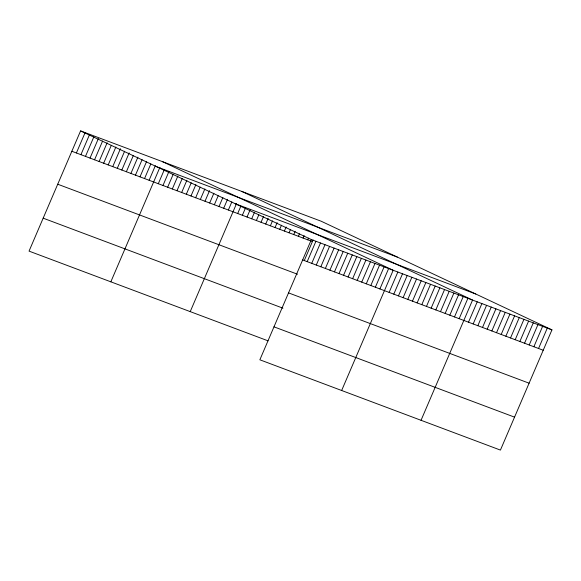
<?xml version="1.0" encoding="UTF-8"?>
<svg xmlns="http://www.w3.org/2000/svg" width="581" height="581" viewBox="0 0 581 581"><rect width="100%" height="100%" fill="white"/><g stroke="black" fill="none" stroke-linecap="round" stroke-linejoin="round"><path stroke-width="0.87" d="M551.95 329.877L311.38 239.575L259.86 359.792L500.423 450.093L551.95 329.877L321.14 221.208L80.577 130.907L29.05 251.123L268.059 340.844M76.394 152.97L85.117 132.613M80.933 154.677L89.663 134.313M85.48 156.383L93.861 136.833M90.026 158.09L98.4 138.539M94.565 159.797L102.597 141.06M99.111 161.503L107.144 142.766M103.658 163.21L111.334 145.286M108.197 164.917L115.88 146.993M112.743 166.616L120.427 148.7M117.289 168.323L124.617 151.22M121.828 170.03L129.164 152.926M126.375 171.736L133.361 155.447M130.921 173.443L137.9 157.153M135.467 175.15L142.098 159.673M140.006 176.856L146.644 161.38M144.553 178.563L150.835 163.9M149.099 180.263L155.381 165.607M110.84 281.821L159.928 167.306M158.308 183.727L164.241 169.877M162.978 185.477L168.911 171.627M167.648 187.227L173.232 174.198M172.317 188.985L177.902 175.949M176.987 190.735L182.223 178.52M181.657 192.493L186.893 180.27M186.327 194.243L191.214 182.841M190.996 195.993L195.884 184.591M195.666 197.751L200.205 187.162M200.336 199.501L204.875 188.912M205.006 201.251L209.545 190.662M209.676 203.009L213.866 193.233M214.345 204.759L218.187 195.797M219.015 206.516L222.857 197.555M223.685 208.267L227.527 199.305M228.355 210.017L231.848 201.876M190.227 311.627L236.518 203.626M237.694 213.525L240.839 206.197M242.364 215.275L245.509 207.947M247.034 217.033L250.179 209.697M251.704 218.783L254.5 212.268M256.374 220.54L258.821 214.832M261.043 222.291L263.491 216.59M265.713 224.041L268.161 218.34M270.383 225.798L272.482 220.911M275.053 227.549L277.152 222.661M279.722 229.299L281.473 225.232M284.392 231.056L286.142 226.982M289.062 232.807L290.464 229.553M293.732 234.564L295.133 231.303M298.402 236.314L299.455 233.867M303.071 238.065L304.124 235.625M307.741 239.822L308.446 238.188M304.291 260.52L313.115 239.946M307.196 261.646L315.926 241.282M311.743 263.346L320.472 242.989M316.289 265.052L325.011 244.688M320.828 266.759L329.558 246.395M325.375 268.466L334.104 248.102M329.921 270.172L338.65 249.808M334.46 271.879L343.189 251.515M339.006 273.586L347.736 253.222M343.553 275.292L352.282 254.928M348.099 276.992L356.821 256.635M352.638 278.698L361.367 258.334M357.184 280.405L365.914 260.041M361.731 282.112L370.453 261.748M366.27 283.818L374.999 263.454M370.816 285.525L379.546 265.161M375.362 287.232L384.085 266.868M379.901 288.939L388.631 268.575M341.65 390.497L393.177 270.281L162.368 161.605M389.117 292.396L397.847 272.031M393.787 294.146L402.517 273.782M398.457 295.903L407.187 275.539M403.127 297.654L411.856 277.29M407.797 299.404L416.526 279.04M412.466 301.161L421.196 280.797M417.136 302.912L425.866 282.548M421.806 304.662L430.536 284.305M426.476 306.419L435.205 286.055M431.146 308.17L439.875 287.806M435.815 309.927L444.545 289.563M440.485 311.677L449.215 291.313M445.155 313.428L453.884 293.064M449.825 315.185L458.554 294.821M454.495 316.935L463.224 296.571M459.164 318.686L467.894 298.322M421.036 420.295L472.564 300.079L241.754 191.41M468.504 322.194L477.233 301.829M473.174 323.951L481.903 303.587M477.843 325.701L486.573 305.337M482.513 327.452L491.243 307.088M487.183 329.209L495.913 308.845M491.853 330.959L500.582 310.595M496.523 332.71L505.252 312.346M501.192 334.467L509.922 314.103M505.862 336.217L514.592 315.853M510.532 337.968L519.261 317.611M515.202 339.725L523.931 319.361M519.872 341.475L528.601 321.111M524.541 343.233L533.271 322.869M529.211 344.983L537.941 324.619M533.881 346.734L542.61 326.369M538.551 348.491L547.28 328.127M156.739 166.769L397.31 257.071M235.218 203.713L475.781 294.015M71.848 151.271L312.418 241.573M302.657 259.939L543.22 350.241M57.722 184.221L297.516 274.232M288.532 292.889L529.102 383.191M43.176 218.173L282.962 308.184M273.978 326.842L514.548 417.143M80.577 130.907L311.38 239.575"/></g></svg>
